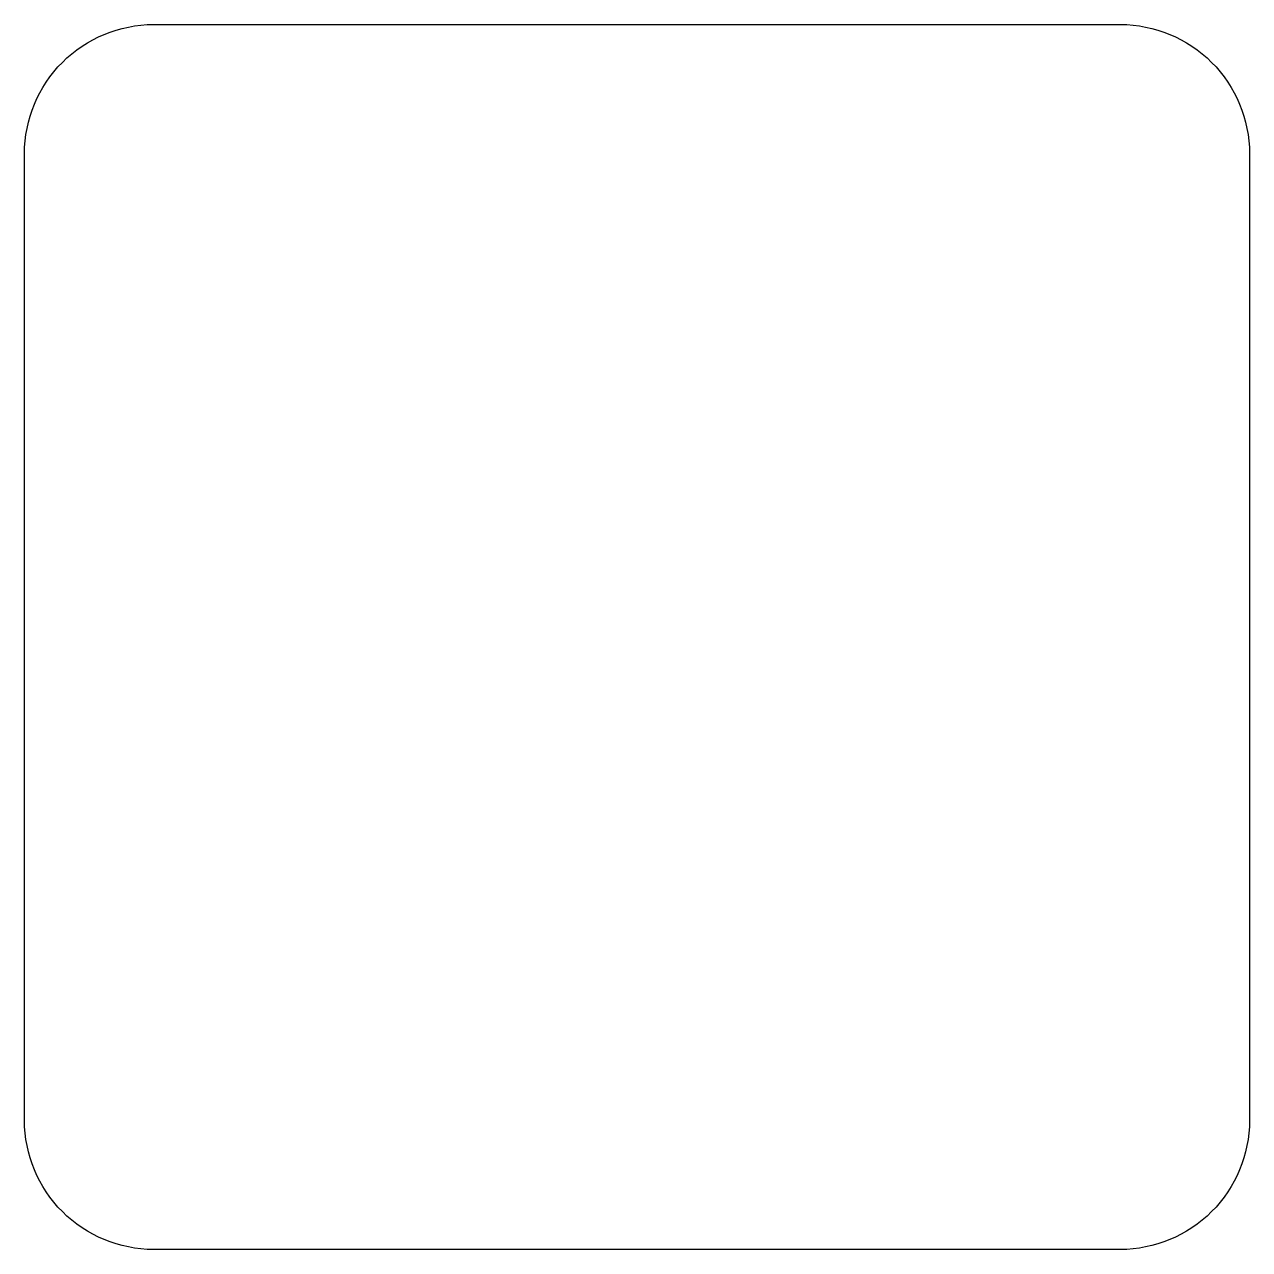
# Model space of a CAD drawing. Extents: x -15.1 to 15.1, y -15.1 to 15.1.
import ezdxf

# ---------------------------------------------------------------- set-up
doc = ezdxf.new("R2010")
doc.units = 0
doc.layers.get('0').update_dxf_attribs({"linetype": 'continuous'})

msp = doc.modelspace()

# ---------------------------------------------------------------- linework, layer by layer
at = {"color": 0}
msp.add_lwpolyline([(-15.05, -11.875), (-15.05, 11.875, -0.414214), (-11.875, 15.05), (11.875, 15.05, -0.414214), (15.05, 11.875), (15.05, -11.875, -0.414214), (11.875, -15.05), (-11.875, -15.05, -0.414214)], format="xyb", close=True, dxfattribs=at)

doc.saveas('drawing.dxf')
